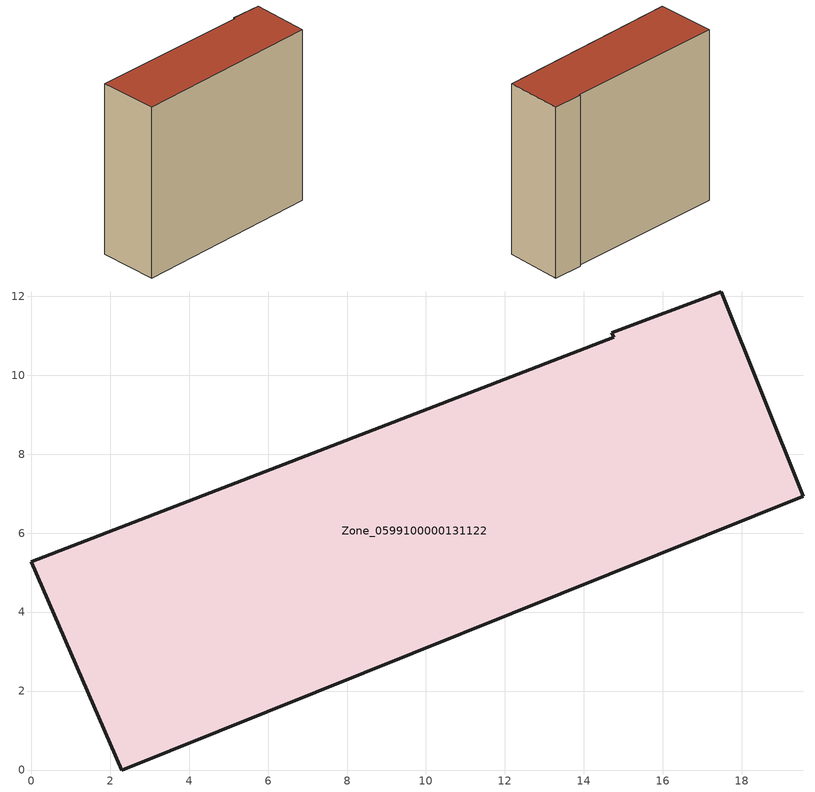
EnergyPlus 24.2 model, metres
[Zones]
Zone_0599100000131122
 floor ground (C_G): 17.48,12.11 19.56,6.94 2.29,0 0,5.27 14.76,10.96 14.71,11.08 z0
 wall outside (C_F): 19.56,6.94 17.48,12.11 14.71,11.08 14.76,10.96 0,5.27 2.29,0 19.56,6.94 z0:17.67
 roof outside (C_R): 2.29,0 19.56,6.94 17.48,12.11 14.71,11.08 14.76,10.96 0,5.27 z17.67
[BUILDING]
Pand.0599100000131122: North Axis=0; Terrain=City; Loads Convergence Tolerance Value=0.04; Temperature Convergence Tolerance Value=0.4; Solar Distribution=FullExterior; Maximum Number of Warmup Days=25; Minimum Number of Warmup Days=1
[Site:Location]
Rotterdam.The.Hague.AP_ZH_NLD Design_Conditions: Latitude=51.96; Longitude=4.45; Time Zone=1; Elevation=-4.5
[SITE:GROUNDTEMPERATURE:BUILDINGSURFACE]
18, 18, 18, 18, 18, 18, 18, 18, 18, 18, 18, 18
[MATERIAL] Thermal Absorptance=0.9; Solar Absorptance=0.7; Visible Absorptance=0.7
Name | Roughness | Thickness | Conductivity | Density | Specific Heat
G.TI.1946 | MediumSmooth | 0.15 | 1 | 540 | 1210
F.TI.1946 | Rough | 0.3 | 0.857143 | 1920 | 840
R.TI.1946 | MediumRough | 0.2 | 0.1 | 1500 | 1000
[CONSTRUCTION]
C_G: G.TI.1946
C_F: F.TI.1946
C_R: R.TI.1946
[ZONE]
Zone_0599100000131122: Type=1; Multiplier=1; Ceiling Height=Autocalculate; Volume=Autocalculate; Floor Area=autocalculate; Part of Total Floor Area=Yes
[ZONEINFILTRATION:DESIGNFLOWRATE]
Infil_Zone_0599100000131122: Zone or ZoneList or Space or SpaceList=Zone_0599100000131122; Schedule=AlwaysOn; Design Flow Rate Calculation Method=Flow/Area; Flow Rate per Floor Area=0.003; Constant Term Coefficient=1; Temperature Term Coefficient=0; Velocity Term Coefficient=0; Velocity Squared Term Coefficient=0
[HVACTEMPLATE:ZONE:IDEALLOADSAIRSYSTEM]
Zone_0599100000131122: Maximum Heating Supply Air Temperature=50; Minimum Cooling Supply Air Temperature=13; Maximum Heating Supply Air Humidity Ratio=0.0156; Minimum Cooling Supply Air Humidity Ratio=0.0077; Heating Limit=NoLimit; Cooling Limit=NoLimit; Dehumidification Control Type=ConstantSensibleHeatRatio; Cooling Sensible Heat Ratio=0.7; Dehumidification Setpoint=60; Humidification Control Type=None; Humidification Setpoint=30; Outdoor Air Method=None; Outdoor Air Flow Rate per Person=0.00944; Outdoor Air Flow Rate per Zone Floor Area=0; Outdoor Air Flow Rate per Zone=0; Demand Controlled Ventilation Type=None; Outdoor Air Economizer Type=NoEconomizer; Heat Recovery Type=None; Sensible Heat Recovery Effectiveness=0.7; Latent Heat Recovery Effectiveness=0.65
[ZONECONTROL:THERMOSTAT]
ThermostatControl_Zone_0599100000131122: Zone or ZoneList=Zone_0599100000131122; Control Type Schedule=DualSetpointControlType; Control 1=Thermostat_Zone_0599100000131122; Temperature Difference Between Cutout And Setpoint=0
[THERMOSTATSETPOINT:DUALSETPOINT]
Thermostat_Zone_0599100000131122: Heating Setpoint Temperature Schedule=HeatingSetpoint_Zone_0599100000131122; Cooling Setpoint Temperature Schedule=CoolingSetpoint_Zone_0599100000131122
[SCHEDULE:COMPACT]
HeatingSetpoint_Zone_0599100000131122: Through: 12/31, For: AllDays, Until: 24:00, 21
CoolingSetpoint_Zone_0599100000131122: Through: 12/31, For: AllDays, Until: 24:00, 24
DualSetpointControlType: Through: 12/31, For: AllDays, Until: 24:00, 4
AlwaysOn: Through: 12/31, For: AllDays, Until: 24:00, 1
